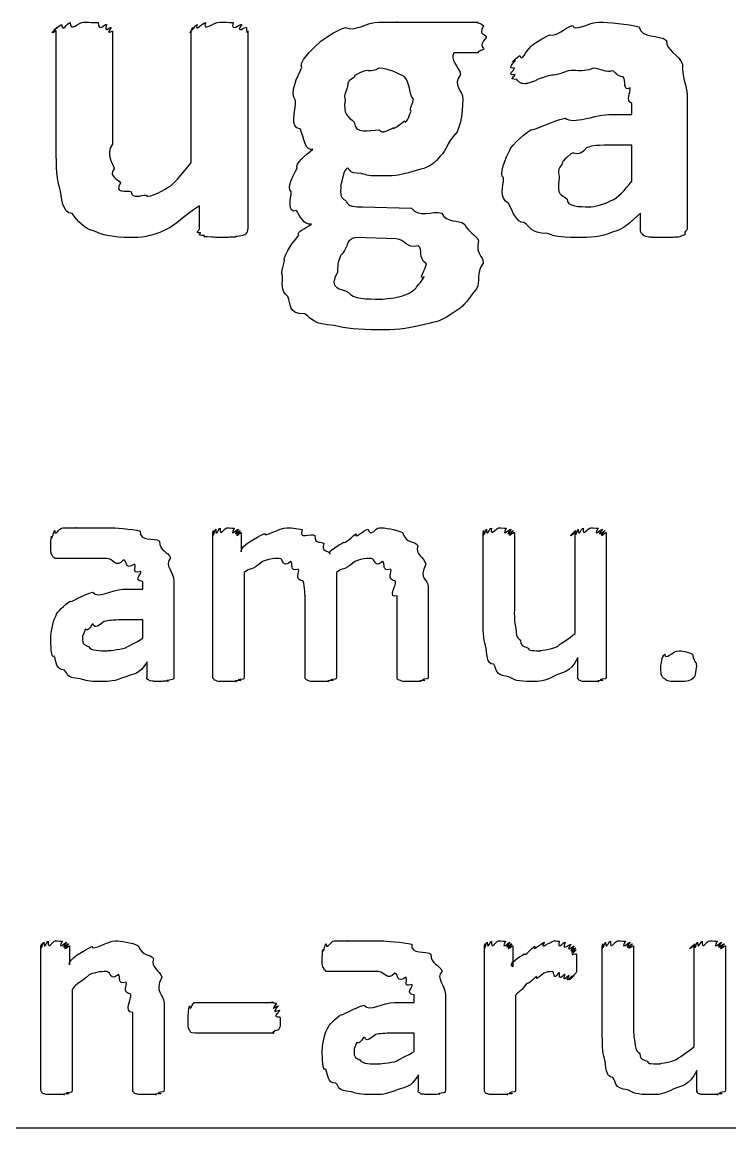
# Model space of a CAD drawing. Header units: millimetres. Extents: x 0 to 216, y 0 to 279.
# Drawn here: x 114.69 to 122.81, y 249.59 to 262.27 of the extents above; entities that cross this region are included whole.
import ezdxf

# ---------------------------------------------------------------- set-up
doc = ezdxf.new("R2010")
doc.units = ezdxf.units.MM
doc.layers.get('0').update_dxf_attribs({"linetype": 'CONTINUOUS'})

msp = doc.modelspace()

# ---------------------------------------------------------------- linework, layer by layer
at = {"color": 0}
for p, q in [((115.084, 260.806), (115.084, 262.168)), ((115.729, 262.162), (115.729, 260.867)), ((116.633, 260.657), (116.633, 262.168)), ((117.283, 262.168), (117.283, 259.897)), ((119.18, 262.267), (119.913, 262.267)), ((120.012, 262.091), (120.012, 262.091)), ((119.913, 261.914), (119.643, 261.914)), ((119.18, 261.385), (119.18, 261.385)), ((121.685, 261.209), (121.685, 261.335)), ((122.319, 261.39), (122.319, 259.891)), ((121.459, 261.209), (121.685, 261.209)), ((121.685, 260.856), (121.437, 260.856)), ((121.685, 260.442), (121.685, 260.856)), ((116.727, 259.897), (116.727, 260.161)), ((118.595, 260.15), (119.158, 260.134)), ((121.784, 259.897), (121.784, 260.078)), ((118.981, 259.781), (118.518, 259.798)), ((119.328, 259.494), (119.328, 259.494)), ((116.881, 254.762), (116.881, 256.416)), ((117.206, 256.416), (117.206, 256.195)), ((119.979, 255.429), (119.979, 256.416)), ((120.337, 256.416), (120.337, 255.528)), ((121.032, 255.258), (121.032, 256.416)), ((121.39, 256.416), (121.39, 254.762)), ((117.239, 255.958), (117.239, 254.762)), ((118.298, 255.958), (118.298, 254.762)), ((116.076, 255.765), (116.076, 255.854)), ((116.435, 255.859), (116.435, 254.762)), ((115.85, 255.765), (116.076, 255.765)), ((119.35, 255.793), (119.35, 254.762)), ((117.939, 254.762), (117.939, 255.688)), ((118.992, 254.762), (118.992, 255.688)), ((116.076, 255.413), (115.839, 255.413)), ((116.076, 255.203), (116.076, 255.413)), ((121.065, 254.762), (121.065, 254.982)), ((116.126, 254.762), (116.126, 254.933)), ((122.423, 254.883), (122.423, 254.883))]:
    msp.add_line(p, q, dxfattribs=at)
at = {"color": 152}
for p, q in [((114.91, 250.026), (114.91, 251.679)), ((115.236, 251.679), (115.236, 251.459)), ((119.993, 250.026), (119.993, 251.679)), ((120.318, 251.679), (120.318, 251.437)), ((121.345, 250.693), (121.345, 251.679)), ((121.703, 251.679), (121.703, 250.792)), ((122.397, 250.522), (122.397, 251.679)), ((122.756, 251.679), (122.756, 250.026)), ((121.051, 251.497), (121.051, 251.497)), ((115.269, 251.178), (115.269, 250.026)), ((116.321, 251.018), (116.321, 250.026)), ((116.673, 251.029), (117.577, 251.029)), ((118.962, 251.029), (119.188, 251.029)), ((119.188, 251.029), (119.188, 251.117)), ((119.546, 251.123), (119.546, 250.026)), ((120.351, 251.112), (120.351, 250.026)), ((115.963, 250.026), (115.963, 250.913)), ((117.654, 250.853), (117.654, 250.853)), ((117.577, 250.676), (116.673, 250.676)), ((119.188, 250.676), (118.951, 250.676)), ((119.188, 250.467), (119.188, 250.676)), ((122.43, 250.026), (122.43, 250.246)), ((119.237, 250.026), (119.237, 250.197)), ((61.0306, 249.59), (154.869, 249.59))]:
    msp.add_line(p, q, dxfattribs=at)
at = {"color": 0}
for points in [[(115.084, 262.168), (114.979, 262.097), (115.087, 262.195), (115.095, 262.206)], [(115.095, 262.206), (114.997, 262.123), (115.123, 262.231), (115.145, 262.239)], [(115.145, 262.239), (115.163, 262.141), (115.203, 262.257), (115.244, 262.261)], [(115.244, 262.261), (115.247, 262.148), (115.34, 262.267), (115.404, 262.267)], [(115.404, 262.267), (115.376, 262.267), (115.522, 262.264), (115.564, 262.261)], [(115.564, 262.261), (115.575, 262.141), (115.637, 262.25), (115.663, 262.239)], [(115.663, 262.239), (115.626, 262.123), (115.704, 262.22), (115.713, 262.206)], [(115.713, 262.206), (115.644, 262.097), (115.729, 262.18), (115.729, 262.162)], [(116.633, 262.168), (116.6, 262.097), (116.639, 262.195), (116.65, 262.206)], [(116.65, 262.206), (116.622, 262.123), (116.677, 262.231), (116.699, 262.239)], [(116.699, 262.239), (116.669, 262.141), (116.757, 262.257), (116.798, 262.261)], [(116.798, 262.261), (116.754, 262.148), (116.895, 262.267), (116.958, 262.267)], [(116.958, 262.267), (116.997, 262.267), (117.071, 262.264), (117.113, 262.261)], [(117.113, 262.261), (117.081, 262.141), (117.19, 262.25), (117.212, 262.239)], [(117.212, 262.239), (117.129, 262.123), (117.256, 262.22), (117.267, 262.206)], [(117.267, 262.206), (117.268, 262.097), (117.283, 262.181), (117.283, 262.168)], [(118.099, 262.03), (118.138, 262.068), (118.284, 262.165), (118.402, 262.206)], [(118.402, 262.206), (118.491, 262.148), (118.648, 262.267), (118.788, 262.267)], [(118.788, 262.267), (118.821, 262.267), (118.932, 262.267), (118.998, 262.267)], [(118.998, 262.267), (118.953, 262.267), (119.125, 262.267), (119.18, 262.267)], [(119.913, 262.267), (119.88, 262.267), (119.965, 262.252), (119.984, 262.223)], [(119.984, 262.223), (119.916, 262.093), (120.012, 262.152), (120.012, 262.091)], [(120.742, 262.123), (120.821, 262.097), (120.91, 262.202), (121.007, 262.228)], [(121.007, 262.228), (121.012, 262.148), (121.201, 262.267), (121.304, 262.267)], [(121.304, 262.267), (121.412, 262.267), (121.638, 262.248), (121.768, 262.212)], [(121.768, 262.212), (121.787, 262.079), (122, 262.126), (122.082, 262.057)], [(120.012, 262.091), (119.916, 261.969), (120.002, 261.982), (119.984, 261.953)], [(120.527, 261.986), (120.541, 262.013), (120.661, 262.082), (120.742, 262.123)], [(122.082, 262.057), (122.071, 261.939), (122.227, 261.895), (122.264, 261.782)], [(117.901, 261.749), (117.851, 261.796), (118.014, 261.953), (118.099, 262.03)], [(119.643, 261.914), (119.589, 261.84), (119.705, 261.757), (119.72, 261.666)], [(119.984, 261.953), (119.88, 261.914), (119.942, 261.914), (119.913, 261.914)], [(120.401, 261.886), (120.42, 261.796), (120.468, 261.938), (120.527, 261.986)], [(120.34, 261.743), (120.237, 261.718), (120.343, 261.809), (120.351, 261.831)], [(120.351, 261.831), (120.255, 261.763), (120.378, 261.872), (120.401, 261.886)], [(122.264, 261.782), (122.261, 261.597), (122.319, 261.541), (122.319, 261.39)], [(117.829, 261.368), (117.755, 261.458), (117.852, 261.638), (117.901, 261.749)], [(118.612, 261.705), (118.465, 261.638), (118.524, 261.661), (118.491, 261.627)], [(118.783, 261.738), (118.678, 261.679), (118.659, 261.727), (118.612, 261.705)], [(119.075, 261.644), (118.987, 261.679), (118.907, 261.738), (118.783, 261.738)], [(119.72, 261.666), (119.622, 261.542), (119.747, 261.484), (119.747, 261.385)], [(120.346, 261.666), (120.237, 261.652), (120.34, 261.713), (120.34, 261.743)], [(120.367, 261.611), (120.247, 261.608), (120.352, 261.644), (120.346, 261.666)], [(120.952, 261.71), (120.795, 261.641), (120.792, 261.671), (120.726, 261.65)], [(121.244, 261.738), (121.085, 261.679), (121.04, 261.728), (120.952, 261.71)], [(121.453, 261.71), (121.394, 261.679), (121.328, 261.738), (121.244, 261.738)], [(121.586, 261.638), (121.504, 261.645), (121.509, 261.695), (121.453, 261.71)], [(118.491, 261.627), (118.402, 261.572), (118.437, 261.556), (118.419, 261.512)], [(119.18, 261.385), (119.126, 261.436), (119.144, 261.58), (119.075, 261.644)], [(120.406, 261.572), (120.384, 261.579), (120.378, 261.596), (120.367, 261.611)], [(120.456, 261.561), (120.413, 261.561), (120.42, 261.564), (120.406, 261.572)], [(120.566, 261.589), (120.461, 261.561), (120.485, 261.561), (120.456, 261.561)], [(120.726, 261.65), (120.549, 261.597), (120.61, 261.607), (120.566, 261.589)], [(121.663, 261.512), (121.575, 261.462), (121.622, 261.606), (121.586, 261.638)], [(118.419, 261.512), (118.369, 261.366), (118.397, 261.421), (118.397, 261.374)], [(121.685, 261.335), (121.604, 261.363), (121.677, 261.463), (121.663, 261.512)], [(117.884, 261.038), (117.755, 261.065), (117.829, 261.236), (117.829, 261.368)], [(118.397, 261.374), (118.369, 261.211), (118.431, 261.182), (118.502, 261.12)], [(119.152, 261.247), (119.126, 261.277), (119.18, 261.337), (119.18, 261.385)], [(119.747, 261.385), (119.739, 261.186), (119.725, 261.12), (119.681, 261.01)], [(119.08, 261.137), (119.093, 261.076), (119.137, 261.206), (119.152, 261.247)], [(120.527, 261.032), (120.585, 261.032), (120.764, 261.134), (120.919, 261.165)], [(120.919, 261.165), (121.012, 261.09), (121.252, 261.209), (121.459, 261.209)], [(118.027, 260.812), (117.946, 260.77), (117.92, 260.949), (117.884, 261.038)], [(118.502, 261.12), (118.509, 260.973), (118.667, 261.032), (118.788, 261.032)], [(118.788, 261.032), (118.813, 260.973), (118.911, 261.04), (118.959, 261.06)], [(118.959, 261.06), (118.909, 261.01), (119.047, 261.104), (119.08, 261.137)], [(120.29, 260.806), (120.259, 260.797), (120.424, 260.973), (120.527, 261.032)], [(119.681, 261.01), (119.534, 260.847), (119.572, 260.806), (119.488, 260.729)], [(115.123, 260.376), (115.097, 260.415), (115.084, 260.633), (115.084, 260.806)], [(115.729, 260.867), (115.644, 260.741), (115.736, 260.652), (115.751, 260.586)], [(117.846, 260.591), (117.814, 260.642), (117.953, 260.745), (118.027, 260.812)], [(120.213, 260.487), (120.153, 260.499), (120.238, 260.718), (120.29, 260.806)], [(121.167, 260.828), (121.068, 260.704), (121.032, 260.79), (120.985, 260.756)], [(121.437, 260.856), (121.214, 260.856), (121.24, 260.846), (121.167, 260.828)], [(116.368, 260.376), (116.391, 260.367), (116.541, 260.536), (116.633, 260.657)], [(119.488, 260.729), (119.364, 260.58), (119.302, 260.598), (119.185, 260.558)], [(120.985, 260.756), (120.854, 260.638), (120.902, 260.682), (120.88, 260.635)], [(115.751, 260.586), (115.677, 260.495), (115.792, 260.47), (115.823, 260.426)], [(117.779, 260.327), (117.722, 260.362), (117.802, 260.51), (117.846, 260.591)], [(118.424, 260.597), (118.369, 260.536), (118.387, 260.532), (118.369, 260.492)], [(118.579, 260.531), (118.424, 260.539), (118.46, 260.57), (118.424, 260.597)], [(118.794, 260.503), (118.678, 260.503), (118.648, 260.511), (118.579, 260.531)], [(119.185, 260.558), (119.011, 260.503), (118.937, 260.503), (118.794, 260.503)], [(120.88, 260.635), (120.814, 260.547), (120.852, 260.539), (120.852, 260.481)], [(115.823, 260.426), (115.74, 260.289), (115.896, 260.346), (115.944, 260.321)], [(118.369, 260.492), (118.336, 260.34), (118.347, 260.415), (118.347, 260.371)], [(120.274, 260.183), (120.153, 260.26), (120.213, 260.372), (120.213, 260.487)], [(120.852, 260.481), (120.814, 260.267), (120.881, 260.296), (120.941, 260.239)], [(121.448, 260.222), (121.522, 260.249), (121.604, 260.346), (121.685, 260.442)], [(115.266, 260.073), (115.152, 260.069), (115.152, 260.262), (115.123, 260.376)], [(115.944, 260.321), (115.956, 260.239), (116.054, 260.283), (116.12, 260.283)], [(116.12, 260.283), (116.104, 260.239), (116.283, 260.313), (116.368, 260.376)], [(117.84, 260.106), (117.722, 260.069), (117.779, 260.245), (117.779, 260.327)], [(118.347, 260.371), (118.336, 260.234), (118.369, 260.255), (118.413, 260.211)], [(116.727, 260.161), (116.534, 260.036), (116.468, 259.947), (116.336, 259.886)], [(118.413, 260.211), (118.424, 260.15), (118.518, 260.15), (118.595, 260.15)], [(119.158, 260.134), (119.24, 260.014), (119.402, 260.108), (119.505, 260.078)], [(120.45, 259.968), (120.354, 259.97), (120.318, 260.098), (120.274, 260.183)], [(120.941, 260.239), (120.935, 260.15), (121.087, 260.15), (121.194, 260.15)], [(121.194, 260.15), (121.251, 260.15), (121.371, 260.174), (121.448, 260.222)], [(115.525, 259.869), (115.401, 259.897), (115.332, 259.988), (115.266, 260.073)], [(118.011, 259.952), (117.92, 259.937), (117.88, 260.04), (117.84, 260.106)], [(119.505, 260.078), (119.563, 259.955), (119.694, 260.007), (119.764, 259.952)], [(121.784, 260.078), (121.575, 259.882), (121.58, 259.902), (121.459, 259.858)], [(116.336, 259.886), (116.151, 259.798), (116.067, 259.798), (115.927, 259.798)], [(116.738, 259.853), (116.662, 259.848), (116.727, 259.882), (116.727, 259.897)], [(117.283, 259.897), (117.268, 259.848), (117.278, 259.866), (117.267, 259.853)], [(117.868, 259.825), (117.825, 259.859), (117.959, 259.91), (118.011, 259.952)], [(119.764, 259.952), (119.82, 259.848), (119.887, 259.837), (119.924, 259.764)], [(120.715, 259.842), (120.505, 259.855), (120.527, 259.913), (120.45, 259.968)], [(121.806, 259.836), (121.787, 259.837), (121.784, 259.871), (121.784, 259.897)], [(122.319, 259.891), (122.261, 259.833), (122.309, 259.844), (122.291, 259.83)], [(115.927, 259.798), (115.736, 259.798), (115.635, 259.821), (115.525, 259.869)], [(116.782, 259.819), (116.68, 259.822), (116.749, 259.842), (116.738, 259.853)], [(116.865, 259.803), (116.721, 259.804), (116.804, 259.811), (116.782, 259.819)], [(117.002, 259.798), (116.909, 259.798), (116.9, 259.799), (116.865, 259.803)], [(117.135, 259.803), (117.019, 259.798), (117.057, 259.798), (117.002, 259.798)], [(117.223, 259.819), (117.088, 259.804), (117.171, 259.806), (117.135, 259.803)], [(117.267, 259.853), (117.25, 259.822), (117.245, 259.83), (117.223, 259.819)], [(117.763, 259.687), (117.741, 259.654), (117.826, 259.781), (117.868, 259.825)], [(118.518, 259.798), (118.405, 259.762), (118.437, 259.725), (118.408, 259.687)], [(119.235, 259.704), (119.1, 259.665), (119.087, 259.778), (118.981, 259.781)], [(119.924, 259.764), (119.893, 259.581), (119.979, 259.602), (119.979, 259.505)], [(121.056, 259.798), (120.825, 259.798), (120.817, 259.811), (120.715, 259.842)], [(121.459, 259.858), (121.332, 259.798), (121.202, 259.798), (121.056, 259.798)], [(121.878, 259.803), (121.817, 259.808), (121.82, 259.821), (121.806, 259.836)], [(122.049, 259.798), (121.886, 259.798), (121.914, 259.799), (121.878, 259.803)], [(122.214, 259.803), (122.155, 259.798), (122.122, 259.798), (122.049, 259.798)], [(122.291, 259.83), (122.228, 259.808), (122.25, 259.81), (122.214, 259.803)], [(117.703, 259.538), (117.686, 259.559), (117.737, 259.64), (117.763, 259.687)], [(118.408, 259.687), (118.35, 259.57), (118.36, 259.618), (118.342, 259.588)], [(119.328, 259.494), (119.225, 259.57), (119.297, 259.657), (119.235, 259.704)], [(117.68, 259.373), (117.656, 259.339), (117.687, 259.487), (117.703, 259.538)], [(118.342, 259.588), (118.317, 259.508), (118.317, 259.524), (118.314, 259.494)], [(119.979, 259.505), (119.893, 259.378), (119.953, 259.3), (119.902, 259.208)], [(117.741, 259.12), (117.656, 259.188), (117.68, 259.282), (117.68, 259.373)], [(118.309, 259.401), (118.193, 259.195), (118.35, 259.221), (118.436, 259.169)], [(118.314, 259.494), (118.31, 259.449), (118.309, 259.433), (118.309, 259.401)], [(119.301, 259.345), (119.225, 259.31), (119.328, 259.443), (119.328, 259.494)], [(119.213, 259.219), (119.192, 259.213), (119.286, 259.299), (119.301, 259.345)], [(117.934, 258.921), (117.737, 258.916), (117.781, 259.042), (117.741, 259.12)], [(118.436, 259.169), (118.482, 259.092), (118.646, 259.092), (118.805, 259.092)], [(118.805, 259.092), (118.857, 259.092), (118.987, 259.106), (119.053, 259.13)], [(119.053, 259.13), (119.108, 259.14), (119.172, 259.183), (119.213, 259.219)], [(119.902, 259.208), (119.794, 259.074), (119.78, 259.031), (119.681, 258.965)], [(118.27, 258.789), (118.03, 258.802), (118.022, 258.863), (117.934, 258.921)], [(119.681, 258.965), (119.479, 258.82), (119.457, 258.841), (119.306, 258.8)], [(118.777, 258.739), (118.541, 258.739), (118.409, 258.755), (118.27, 258.789)], [(119.306, 258.8), (119.06, 258.739), (118.979, 258.739), (118.777, 258.739)], [(115.068, 256.438), (115.07, 256.352), (115.117, 256.471), (115.161, 256.471)], [(115.161, 256.471), (115.159, 256.471), (115.256, 256.471), (115.316, 256.471)], [(115.316, 256.471), (115.277, 256.471), (115.437, 256.471), (115.503, 256.471)], [(115.503, 256.471), (115.53, 256.471), (115.642, 256.471), (115.713, 256.471)], [(115.713, 256.471), (115.732, 256.471), (115.956, 256.457), (116.049, 256.432)], [(116.914, 256.454), (116.917, 256.349), (116.944, 256.465), (116.964, 256.465)], [(116.964, 256.465), (116.958, 256.352), (117.013, 256.471), (117.046, 256.471)], [(117.046, 256.471), (117.02, 256.471), (117.101, 256.468), (117.124, 256.465)], [(117.124, 256.465), (117.064, 256.349), (117.162, 256.461), (117.173, 256.454)], [(117.471, 256.405), (117.476, 256.352), (117.642, 256.471), (117.73, 256.471)], [(117.73, 256.471), (117.748, 256.471), (117.854, 256.462), (117.906, 256.449)], [(118.656, 256.454), (118.696, 256.352), (118.744, 256.471), (118.788, 256.471)], [(118.788, 256.471), (118.846, 256.471), (118.982, 256.451), (119.053, 256.416)], [(120.017, 256.454), (120.019, 256.349), (120.051, 256.465), (120.073, 256.465)], [(120.073, 256.465), (120.063, 256.352), (120.124, 256.471), (120.161, 256.471)], [(120.161, 256.471), (120.133, 256.471), (120.221, 256.468), (120.244, 256.465)], [(120.244, 256.465), (120.177, 256.349), (120.283, 256.461), (120.299, 256.454)], [(121.07, 256.454), (121.073, 256.349), (121.103, 256.465), (121.126, 256.465)], [(121.126, 256.465), (121.117, 256.352), (121.176, 256.471), (121.214, 256.471)], [(121.214, 256.471), (121.187, 256.471), (121.274, 256.468), (121.296, 256.465)], [(121.296, 256.465), (121.231, 256.349), (121.335, 256.461), (121.346, 256.454)], [(115.024, 256.272), (115.024, 256.264), (115.025, 256.349), (115.029, 256.372)], [(115.029, 256.372), (115.034, 256.308), (115.048, 256.416), (115.068, 256.438)], [(116.049, 256.432), (116.034, 256.301), (116.214, 256.367), (116.269, 256.316)], [(116.881, 256.416), (116.881, 256.323), (116.882, 256.43), (116.887, 256.438)], [(116.887, 256.438), (116.888, 256.339), (116.899, 256.45), (116.914, 256.454)], [(117.173, 256.454), (117.086, 256.339), (117.191, 256.445), (117.195, 256.438)], [(117.195, 256.438), (117.098, 256.323), (117.206, 256.423), (117.206, 256.416)], [(117.206, 256.195), (117.19, 256.264), (117.385, 256.36), (117.471, 256.405)], [(117.906, 256.449), (117.854, 256.323), (118.008, 256.412), (118.05, 256.383)], [(118.05, 256.383), (118.052, 256.268), (118.124, 256.325), (118.154, 256.289)], [(118.38, 256.305), (118.402, 256.284), (118.48, 256.377), (118.524, 256.399)], [(118.524, 256.399), (118.491, 256.33), (118.612, 256.443), (118.656, 256.454)], [(119.053, 256.416), (119.108, 256.279), (119.185, 256.329), (119.229, 256.267)], [(119.979, 256.416), (119.979, 256.323), (119.98, 256.43), (119.984, 256.438)], [(119.984, 256.438), (119.99, 256.339), (120.002, 256.45), (120.017, 256.454)], [(120.299, 256.454), (120.206, 256.339), (120.322, 256.445), (120.326, 256.438)], [(120.326, 256.438), (120.217, 256.328), (120.337, 256.427), (120.337, 256.416)], [(121.032, 256.416), (120.916, 256.323), (121.033, 256.43), (121.037, 256.438)], [(121.037, 256.438), (121.044, 256.339), (121.055, 256.45), (121.07, 256.454)], [(121.346, 256.454), (121.258, 256.339), (121.371, 256.445), (121.379, 256.438)], [(121.379, 256.438), (121.272, 256.323), (121.39, 256.423), (121.39, 256.416)], [(115.024, 256.206), (115.024, 256.198), (115.024, 256.25), (115.024, 256.272)], [(115.04, 256.157), (115.026, 256.158), (115.026, 256.187), (115.024, 256.206)], [(116.269, 256.316), (116.265, 256.198), (116.37, 256.201), (116.396, 256.124)], [(118.154, 256.289), (118.112, 256.195), (118.207, 256.212), (118.226, 256.168)], [(118.226, 256.168), (118.185, 256.206), (118.332, 256.268), (118.38, 256.305)], [(119.229, 256.267), (119.196, 256.158), (119.304, 256.136), (119.323, 256.052)], [(115.062, 256.129), (115.042, 256.132), (115.047, 256.146), (115.04, 256.157)], [(115.09, 256.118), (115.057, 256.118), (115.069, 256.121), (115.062, 256.129)], [(115.161, 256.118), (115.081, 256.118), (115.103, 256.118), (115.09, 256.118)], [(115.282, 256.118), (115.147, 256.118), (115.194, 256.118), (115.161, 256.118)], [(115.448, 256.118), (115.361, 256.118), (115.329, 256.118), (115.282, 256.118)], [(115.668, 256.118), (115.489, 256.118), (115.514, 256.118), (115.448, 256.118)], [(115.856, 256.101), (115.762, 256), (115.741, 256.118), (115.668, 256.118)], [(115.983, 256.052), (115.864, 255.977), (115.907, 256.091), (115.856, 256.101)], [(116.396, 256.124), (116.316, 256.044), (116.435, 255.958), (116.435, 255.859)], [(117.449, 256.085), (117.314, 255.96), (117.317, 256.024), (117.239, 255.958)], [(117.642, 256.118), (117.56, 256.118), (117.515, 256.107), (117.449, 256.085)], [(117.774, 256.085), (117.675, 256), (117.693, 256.118), (117.642, 256.118)], [(117.862, 255.997), (117.748, 255.96), (117.81, 256.066), (117.774, 256.085)], [(118.507, 256.085), (118.372, 255.96), (118.375, 256.024), (118.298, 255.958)], [(118.695, 256.118), (118.614, 256.118), (118.569, 256.107), (118.507, 256.085)], [(118.827, 256.085), (118.729, 256), (118.746, 256.118), (118.695, 256.118)], [(118.921, 255.997), (118.806, 255.96), (118.867, 256.066), (118.827, 256.085)], [(116.054, 255.969), (115.93, 255.933), (116.016, 256.03), (115.983, 256.052)], [(116.076, 255.854), (115.961, 255.867), (116.068, 255.936), (116.054, 255.969)], [(117.917, 255.859), (117.796, 255.882), (117.887, 255.96), (117.862, 255.997)], [(118.976, 255.859), (118.854, 255.882), (118.945, 255.96), (118.921, 255.997)], [(119.323, 256.052), (119.232, 255.875), (119.35, 255.884), (119.35, 255.793)], [(117.939, 255.688), (117.939, 255.658), (117.931, 255.807), (117.917, 255.859)], [(118.992, 255.688), (118.877, 255.658), (118.987, 255.807), (118.976, 255.859)], [(115.244, 255.627), (115.24, 255.603), (115.4, 255.71), (115.503, 255.732)], [(115.503, 255.732), (115.564, 255.647), (115.721, 255.765), (115.85, 255.765)], [(115.079, 255.457), (115.101, 255.512), (115.174, 255.583), (115.244, 255.627)], [(115.024, 255.214), (115.024, 255.254), (115.042, 255.386), (115.079, 255.457)], [(120.337, 255.528), (120.334, 255.402), (120.343, 255.368), (120.354, 255.313)], [(115.498, 255.363), (115.42, 255.247), (115.433, 255.327), (115.415, 255.302)], [(115.635, 255.396), (115.493, 255.276), (115.533, 255.377), (115.498, 255.363)], [(115.839, 255.413), (115.725, 255.413), (115.693, 255.407), (115.635, 255.396)], [(120.007, 255.12), (119.979, 255.184), (119.979, 255.308), (119.979, 255.429)], [(115.062, 254.999), (115.024, 254.963), (115.024, 255.133), (115.024, 255.214)], [(115.415, 255.302), (115.383, 255.199), (115.387, 255.254), (115.387, 255.225)], [(115.387, 255.225), (115.383, 255.118), (115.411, 255.133), (115.459, 255.104)], [(115.878, 255.093), (115.89, 255.107), (116.006, 255.155), (116.076, 255.203)], [(120.354, 255.313), (120.361, 255.177), (120.387, 255.215), (120.409, 255.175)], [(120.828, 255.109), (120.842, 255.126), (120.957, 255.192), (121.032, 255.258)], [(115.459, 255.104), (115.483, 255.06), (115.582, 255.06), (115.674, 255.06)], [(115.674, 255.06), (115.648, 255.06), (115.814, 255.071), (115.878, 255.093)], [(120.1, 254.905), (120.015, 254.901), (120.025, 255.039), (120.007, 255.12)], [(120.409, 255.175), (120.409, 255.1), (120.465, 255.109), (120.503, 255.087)], [(120.503, 255.087), (120.482, 255.06), (120.583, 255.06), (120.635, 255.06)], [(120.635, 255.06), (120.599, 255.06), (120.764, 255.076), (120.828, 255.109)], [(115.178, 254.839), (115.079, 254.839), (115.091, 254.936), (115.062, 254.999)], [(121.065, 254.982), (120.967, 254.795), (120.888, 254.817), (120.8, 254.773)], [(122.016, 254.883), (122.016, 254.894), (122.029, 254.999), (122.06, 255.021)], [(122.06, 255.021), (122.073, 254.941), (122.144, 255.06), (122.225, 255.06)], [(122.225, 255.06), (122.228, 255.06), (122.349, 255.046), (122.379, 255.021)], [(122.379, 255.021), (122.404, 254.894), (122.423, 254.952), (122.423, 254.883)], [(115.36, 254.74), (115.178, 254.751), (115.229, 254.795), (115.178, 254.839)], [(116.126, 254.933), (116.038, 254.78), (115.971, 254.798), (115.883, 254.762)], [(120.271, 254.762), (120.103, 254.78), (120.144, 254.846), (120.1, 254.905)], [(122.06, 254.74), (122.016, 254.754), (122.016, 254.813), (122.016, 254.883)], [(122.423, 254.883), (122.404, 254.754), (122.408, 254.765), (122.379, 254.74)], [(115.602, 254.707), (115.438, 254.707), (115.433, 254.718), (115.36, 254.74)], [(115.883, 254.762), (115.743, 254.707), (115.702, 254.707), (115.602, 254.707)], [(116.143, 254.729), (116.111, 254.729), (116.126, 254.747), (116.126, 254.762)], [(116.192, 254.713), (116.133, 254.714), (116.153, 254.721), (116.143, 254.729)], [(116.28, 254.707), (116.177, 254.707), (116.214, 254.708), (116.192, 254.713)], [(116.368, 254.713), (116.254, 254.707), (116.32, 254.707), (116.28, 254.707)], [(116.418, 254.729), (116.294, 254.714), (116.391, 254.715), (116.368, 254.713)], [(116.435, 254.762), (116.435, 254.729), (116.429, 254.736), (116.418, 254.729)], [(116.887, 254.74), (116.881, 254.736), (116.881, 254.754), (116.881, 254.762)], [(116.914, 254.718), (116.892, 254.721), (116.894, 254.732), (116.887, 254.74)], [(116.969, 254.707), (116.917, 254.71), (116.928, 254.714), (116.914, 254.718)], [(117.057, 254.707), (116.965, 254.707), (116.994, 254.707), (116.969, 254.707)], [(117.146, 254.707), (117.035, 254.707), (117.093, 254.707), (117.057, 254.707)], [(117.201, 254.718), (117.082, 254.71), (117.171, 254.71), (117.146, 254.707)], [(117.228, 254.734), (117.108, 254.721), (117.215, 254.725), (117.201, 254.718)], [(117.239, 254.762), (117.237, 254.732), (117.235, 254.742), (117.228, 254.734)], [(117.945, 254.734), (117.939, 254.732), (117.939, 254.751), (117.939, 254.762)], [(117.972, 254.718), (117.951, 254.721), (117.952, 254.73), (117.945, 254.734)], [(118.027, 254.707), (117.975, 254.71), (117.986, 254.714), (117.972, 254.718)], [(118.116, 254.707), (118.024, 254.707), (118.052, 254.707), (118.027, 254.707)], [(118.204, 254.707), (118.094, 254.707), (118.152, 254.707), (118.116, 254.707)], [(118.259, 254.718), (118.138, 254.71), (118.226, 254.71), (118.204, 254.707)], [(118.287, 254.734), (118.167, 254.721), (118.273, 254.725), (118.259, 254.718)], [(118.298, 254.762), (118.295, 254.732), (118.293, 254.742), (118.287, 254.734)], [(118.998, 254.734), (118.994, 254.732), (118.992, 254.751), (118.992, 254.762)], [(119.031, 254.718), (119.005, 254.721), (119.005, 254.73), (118.998, 254.734)], [(119.086, 254.707), (119.034, 254.71), (119.045, 254.714), (119.031, 254.718)], [(119.174, 254.707), (119.078, 254.707), (119.108, 254.707), (119.086, 254.707)], [(119.257, 254.707), (119.148, 254.707), (119.207, 254.707), (119.174, 254.707)], [(119.312, 254.718), (119.196, 254.71), (119.282, 254.71), (119.257, 254.707)], [(119.339, 254.74), (119.221, 254.721), (119.326, 254.725), (119.312, 254.718)], [(119.35, 254.762), (119.35, 254.736), (119.346, 254.747), (119.339, 254.74)], [(120.536, 254.707), (120.365, 254.707), (120.344, 254.725), (120.271, 254.762)], [(120.8, 254.773), (120.676, 254.707), (120.627, 254.707), (120.536, 254.707)], [(121.07, 254.74), (121.055, 254.736), (121.065, 254.754), (121.065, 254.762)], [(121.092, 254.718), (121.062, 254.721), (121.073, 254.732), (121.07, 254.74)], [(121.142, 254.707), (121.088, 254.71), (121.106, 254.714), (121.092, 254.718)], [(121.225, 254.707), (121.128, 254.707), (121.164, 254.707), (121.142, 254.707)], [(121.302, 254.707), (121.194, 254.707), (121.258, 254.707), (121.225, 254.707)], [(121.351, 254.718), (121.236, 254.71), (121.324, 254.71), (121.302, 254.707)], [(121.379, 254.74), (121.26, 254.721), (121.365, 254.725), (121.351, 254.718)], [(121.39, 254.762), (121.39, 254.736), (121.386, 254.747), (121.379, 254.74)], [(122.214, 254.707), (122.073, 254.707), (122.089, 254.718), (122.06, 254.74)], [(122.379, 254.74), (122.347, 254.707), (122.294, 254.707), (122.214, 254.707)]]:
    msp.add_open_spline(points, degree=3, dxfattribs=at)
at = {"color": 152}
for points in [[(114.91, 251.679), (114.91, 251.587), (114.912, 251.693), (114.916, 251.701)], [(114.916, 251.701), (114.917, 251.602), (114.928, 251.714), (114.943, 251.718)], [(114.943, 251.718), (114.946, 251.613), (114.974, 251.729), (114.993, 251.729)], [(114.993, 251.729), (114.988, 251.616), (115.043, 251.734), (115.076, 251.734)], [(115.076, 251.734), (115.05, 251.734), (115.131, 251.732), (115.153, 251.729)], [(115.153, 251.729), (115.094, 251.613), (115.191, 251.725), (115.203, 251.718)], [(115.203, 251.718), (115.116, 251.602), (115.22, 251.708), (115.225, 251.701)], [(115.225, 251.701), (115.127, 251.587), (115.236, 251.686), (115.236, 251.679)], [(115.236, 251.459), (115.215, 251.528), (115.409, 251.624), (115.495, 251.668)], [(115.495, 251.668), (115.506, 251.616), (115.673, 251.734), (115.765, 251.734)], [(115.765, 251.734), (115.817, 251.734), (115.954, 251.715), (116.024, 251.679)], [(116.024, 251.679), (116.079, 251.543), (116.156, 251.593), (116.2, 251.531)], [(118.141, 251.635), (118.146, 251.572), (118.16, 251.679), (118.179, 251.701)], [(118.179, 251.701), (118.182, 251.616), (118.229, 251.734), (118.273, 251.734)], [(118.273, 251.734), (118.27, 251.734), (118.368, 251.734), (118.427, 251.734)], [(118.427, 251.734), (118.389, 251.734), (118.549, 251.734), (118.614, 251.734)], [(118.614, 251.734), (118.642, 251.734), (118.754, 251.734), (118.824, 251.734)], [(118.824, 251.734), (118.843, 251.734), (119.068, 251.721), (119.16, 251.696)], [(119.16, 251.696), (119.145, 251.565), (119.326, 251.631), (119.381, 251.58)], [(119.993, 251.679), (119.993, 251.587), (119.994, 251.693), (119.998, 251.701)], [(119.998, 251.701), (119.999, 251.602), (120.011, 251.714), (120.026, 251.718)], [(120.026, 251.718), (120.028, 251.613), (120.056, 251.729), (120.075, 251.729)], [(120.075, 251.729), (120.07, 251.616), (120.125, 251.734), (120.158, 251.734)], [(120.158, 251.734), (120.132, 251.734), (120.213, 251.732), (120.235, 251.729)], [(120.235, 251.729), (120.176, 251.613), (120.274, 251.725), (120.285, 251.718)], [(120.285, 251.718), (120.198, 251.602), (120.303, 251.708), (120.307, 251.701)], [(120.307, 251.701), (120.209, 251.587), (120.318, 251.686), (120.318, 251.679)], [(120.45, 251.586), (120.458, 251.554), (120.534, 251.652), (120.571, 251.674)], [(120.571, 251.674), (120.533, 251.598), (120.644, 251.71), (120.682, 251.718)], [(120.682, 251.718), (120.61, 251.616), (120.76, 251.734), (120.797, 251.734)], [(120.797, 251.734), (120.778, 251.734), (120.831, 251.732), (120.852, 251.729)], [(120.852, 251.729), (120.822, 251.613), (120.897, 251.725), (120.919, 251.718)], [(120.919, 251.718), (120.87, 251.598), (120.966, 251.703), (120.985, 251.696)], [(120.985, 251.696), (120.908, 251.583), (121.015, 251.681), (121.024, 251.674)], [(121.024, 251.674), (120.922, 251.569), (121.036, 251.659), (121.04, 251.652)], [(121.04, 251.652), (120.93, 251.558), (121.045, 251.641), (121.045, 251.63)], [(121.345, 251.679), (121.345, 251.587), (121.346, 251.693), (121.35, 251.701)], [(121.35, 251.701), (121.356, 251.602), (121.368, 251.714), (121.383, 251.718)], [(121.383, 251.718), (121.384, 251.613), (121.416, 251.729), (121.438, 251.729)], [(121.438, 251.729), (121.429, 251.616), (121.489, 251.734), (121.526, 251.734)], [(121.526, 251.734), (121.499, 251.734), (121.587, 251.732), (121.609, 251.729)], [(121.609, 251.729), (121.543, 251.613), (121.649, 251.725), (121.664, 251.718)], [(121.664, 251.718), (121.572, 251.602), (121.688, 251.708), (121.692, 251.701)], [(121.692, 251.701), (121.583, 251.591), (121.703, 251.69), (121.703, 251.679)], [(122.397, 251.679), (122.282, 251.587), (122.399, 251.693), (122.403, 251.701)], [(122.403, 251.701), (122.41, 251.602), (122.421, 251.714), (122.436, 251.718)], [(122.436, 251.718), (122.439, 251.613), (122.469, 251.729), (122.491, 251.729)], [(122.491, 251.729), (122.483, 251.616), (122.542, 251.734), (122.579, 251.734)], [(122.579, 251.734), (122.553, 251.734), (122.64, 251.732), (122.662, 251.729)], [(122.662, 251.729), (122.597, 251.613), (122.701, 251.725), (122.712, 251.718)], [(122.712, 251.718), (122.623, 251.602), (122.736, 251.708), (122.745, 251.701)], [(122.745, 251.701), (122.637, 251.587), (122.756, 251.686), (122.756, 251.679)], [(116.2, 251.531), (116.167, 251.422), (116.275, 251.4), (116.294, 251.316)], [(118.135, 251.536), (118.135, 251.528), (118.136, 251.613), (118.141, 251.635)], [(118.135, 251.47), (118.135, 251.462), (118.135, 251.514), (118.135, 251.536)], [(119.381, 251.58), (119.377, 251.462), (119.482, 251.465), (119.508, 251.387)], [(120.318, 251.437), (120.257, 251.481), (120.409, 251.549), (120.45, 251.586)], [(121.045, 251.63), (120.933, 251.536), (121.051, 251.602), (121.051, 251.58)], [(121.051, 251.58), (121.051, 251.495), (121.051, 251.533), (121.051, 251.497)], [(118.152, 251.42), (118.138, 251.422), (118.138, 251.45), (118.135, 251.47)], [(118.174, 251.393), (118.153, 251.395), (118.159, 251.409), (118.152, 251.42)], [(118.201, 251.382), (118.168, 251.382), (118.181, 251.385), (118.174, 251.393)], [(119.508, 251.387), (119.428, 251.307), (119.546, 251.222), (119.546, 251.123)], [(121.051, 251.415), (121.051, 251.382), (121.047, 251.376), (121.04, 251.365)], [(121.051, 251.497), (121.051, 251.426), (121.051, 251.437), (121.051, 251.415)], [(115.467, 251.349), (115.336, 251.223), (115.338, 251.273), (115.269, 251.178)], [(115.666, 251.382), (115.583, 251.382), (115.533, 251.371), (115.467, 251.349)], [(115.798, 251.349), (115.7, 251.263), (115.717, 251.382), (115.666, 251.382)], [(115.886, 251.26), (115.773, 251.223), (115.834, 251.329), (115.798, 251.349)], [(115.941, 251.123), (115.822, 251.146), (115.911, 251.223), (115.886, 251.26)], [(116.294, 251.316), (116.203, 251.139), (116.321, 251.135), (116.321, 251.018)], [(118.273, 251.382), (118.193, 251.382), (118.215, 251.382), (118.201, 251.382)], [(118.394, 251.382), (118.259, 251.382), (118.306, 251.382), (118.273, 251.382)], [(118.559, 251.382), (118.473, 251.382), (118.441, 251.382), (118.394, 251.382)], [(118.78, 251.382), (118.601, 251.382), (118.626, 251.382), (118.559, 251.382)], [(118.967, 251.365), (118.874, 251.263), (118.853, 251.382), (118.78, 251.382)], [(119.094, 251.316), (118.976, 251.241), (119.018, 251.354), (118.967, 251.365)], [(119.166, 251.233), (119.042, 251.197), (119.127, 251.293), (119.094, 251.316)], [(120.583, 251.321), (120.469, 251.205), (120.512, 251.274), (120.472, 251.238)], [(120.676, 251.365), (120.536, 251.245), (120.615, 251.343), (120.583, 251.321)], [(120.775, 251.382), (120.716, 251.382), (120.709, 251.376), (120.676, 251.365)], [(120.847, 251.371), (120.775, 251.263), (120.8, 251.382), (120.775, 251.382)], [(120.913, 251.354), (120.822, 251.252), (120.872, 251.367), (120.847, 251.371)], [(120.963, 251.338), (120.86, 251.241), (120.931, 251.35), (120.913, 251.354)], [(121.001, 251.332), (120.888, 251.23), (120.977, 251.333), (120.963, 251.338)], [(121.024, 251.338), (120.91, 251.23), (121.012, 251.332), (121.001, 251.332)], [(121.04, 251.365), (120.922, 251.241), (121.03, 251.345), (121.024, 251.338)], [(119.188, 251.117), (119.072, 251.131), (119.18, 251.2), (119.166, 251.233)], [(120.472, 251.238), (120.392, 251.135), (120.395, 251.163), (120.351, 251.112)], [(115.963, 250.913), (115.848, 250.921), (115.955, 251.07), (115.941, 251.123)], [(116.612, 250.99), (116.621, 250.91), (116.647, 251.029), (116.673, 251.029)], [(117.577, 251.029), (117.496, 251.029), (117.599, 251.025), (117.61, 251.018)], [(117.61, 251.018), (117.518, 250.899), (117.628, 251.004), (117.632, 250.99)], [(118.614, 250.996), (118.675, 250.91), (118.832, 251.029), (118.962, 251.029)], [(116.596, 250.853), (116.596, 250.86), (116.601, 250.964), (116.612, 250.99)], [(117.632, 250.99), (117.529, 250.871), (117.644, 250.957), (117.649, 250.935)], [(117.649, 250.935), (117.536, 250.826), (117.654, 250.886), (117.654, 250.853)], [(118.19, 250.72), (118.212, 250.775), (118.285, 250.847), (118.356, 250.891)], [(118.356, 250.891), (118.351, 250.866), (118.511, 250.974), (118.614, 250.996)], [(116.612, 250.715), (116.596, 250.727), (116.596, 250.787), (116.596, 250.853)], [(117.654, 250.853), (117.654, 250.727), (117.646, 250.74), (117.632, 250.715)], [(121.703, 250.792), (121.7, 250.665), (121.708, 250.632), (121.719, 250.577)], [(116.673, 250.676), (116.621, 250.676), (116.626, 250.688), (116.612, 250.715)], [(117.632, 250.715), (117.511, 250.676), (117.602, 250.676), (117.577, 250.676)], [(118.135, 250.478), (118.135, 250.518), (118.153, 250.65), (118.19, 250.72)], [(118.609, 250.627), (118.532, 250.511), (118.544, 250.591), (118.526, 250.566)], [(118.747, 250.66), (118.605, 250.54), (118.645, 250.64), (118.609, 250.627)], [(118.951, 250.676), (118.836, 250.676), (118.805, 250.671), (118.747, 250.66)], [(121.372, 250.384), (121.345, 250.448), (121.345, 250.571), (121.345, 250.693)], [(118.526, 250.566), (118.495, 250.463), (118.499, 250.518), (118.499, 250.489)], [(121.719, 250.577), (121.726, 250.44), (121.752, 250.479), (121.775, 250.439)], [(122.193, 250.373), (122.207, 250.39), (122.323, 250.456), (122.397, 250.522)], [(118.174, 250.263), (118.135, 250.227), (118.135, 250.396), (118.135, 250.478)], [(118.499, 250.489), (118.495, 250.381), (118.522, 250.396), (118.57, 250.367)], [(118.989, 250.357), (119.002, 250.37), (119.118, 250.419), (119.188, 250.467)], [(121.466, 250.169), (121.38, 250.165), (121.39, 250.303), (121.372, 250.384)], [(121.775, 250.439), (121.775, 250.363), (121.831, 250.373), (121.868, 250.351)], [(122, 250.323), (121.965, 250.323), (122.13, 250.34), (122.193, 250.373)], [(118.29, 250.103), (118.19, 250.103), (118.203, 250.2), (118.174, 250.263)], [(118.57, 250.367), (118.594, 250.323), (118.693, 250.323), (118.786, 250.323)], [(118.786, 250.323), (118.759, 250.323), (118.926, 250.334), (118.989, 250.357)], [(121.868, 250.351), (121.848, 250.323), (121.948, 250.323), (122, 250.323)], [(122.43, 250.246), (122.333, 250.059), (122.254, 250.081), (122.166, 250.037)], [(119.237, 250.197), (119.149, 250.044), (119.083, 250.062), (118.995, 250.026)], [(121.637, 250.026), (121.468, 250.044), (121.51, 250.11), (121.466, 250.169)], [(114.916, 250.004), (114.91, 249.999), (114.91, 250.017), (114.91, 250.026)], [(114.943, 249.982), (114.922, 249.984), (114.923, 249.995), (114.916, 250.004)], [(115.258, 249.998), (115.138, 249.984), (115.244, 249.989), (115.23, 249.982)], [(115.269, 250.026), (115.266, 249.995), (115.264, 250.005), (115.258, 249.998)], [(115.969, 249.998), (115.965, 249.995), (115.963, 250.015), (115.963, 250.026)], [(115.997, 249.982), (115.976, 249.984), (115.976, 249.994), (115.969, 249.998)], [(116.31, 250.004), (116.192, 249.984), (116.297, 249.989), (116.283, 249.982)], [(116.321, 250.026), (116.321, 249.999), (116.318, 250.01), (116.31, 250.004)], [(118.471, 250.004), (118.29, 250.015), (118.34, 250.059), (118.29, 250.103)], [(118.714, 249.971), (118.55, 249.971), (118.544, 249.982), (118.471, 250.004)], [(118.995, 250.026), (118.854, 249.971), (118.813, 249.971), (118.714, 249.971)], [(119.254, 249.993), (119.222, 249.993), (119.237, 250.01), (119.237, 250.026)], [(119.304, 249.976), (119.245, 249.978), (119.265, 249.984), (119.254, 249.993)], [(119.53, 249.993), (119.406, 249.978), (119.502, 249.979), (119.48, 249.976)], [(119.546, 250.026), (119.546, 249.993), (119.541, 249.999), (119.53, 249.993)], [(119.998, 250.004), (119.993, 249.999), (119.993, 250.017), (119.993, 250.026)], [(120.026, 249.982), (120.004, 249.984), (120.005, 249.995), (119.998, 250.004)], [(120.34, 250.004), (120.22, 249.984), (120.326, 249.989), (120.312, 249.982)], [(120.351, 250.026), (120.348, 249.999), (120.347, 250.01), (120.34, 250.004)], [(121.901, 249.971), (121.731, 249.971), (121.71, 249.989), (121.637, 250.026)], [(122.166, 250.037), (122.042, 249.971), (121.992, 249.971), (121.901, 249.971)], [(122.436, 250.004), (122.421, 249.999), (122.43, 250.017), (122.43, 250.026)], [(122.458, 249.982), (122.428, 249.984), (122.439, 249.995), (122.436, 250.004)], [(122.745, 250.004), (122.626, 249.984), (122.731, 249.989), (122.717, 249.982)], [(122.756, 250.026), (122.756, 249.999), (122.751, 250.01), (122.745, 250.004)], [(114.999, 249.971), (114.946, 249.973), (114.957, 249.978), (114.943, 249.982)], [(115.087, 249.971), (114.995, 249.971), (115.024, 249.971), (114.999, 249.971)], [(115.175, 249.971), (115.065, 249.971), (115.123, 249.971), (115.087, 249.971)], [(115.23, 249.982), (115.112, 249.973), (115.2, 249.973), (115.175, 249.971)], [(116.052, 249.971), (116.002, 249.973), (116.01, 249.978), (115.997, 249.982)], [(116.145, 249.971), (116.049, 249.971), (116.076, 249.971), (116.052, 249.971)], [(116.228, 249.971), (116.119, 249.971), (116.178, 249.971), (116.145, 249.971)], [(116.283, 249.982), (116.167, 249.973), (116.253, 249.973), (116.228, 249.971)], [(119.392, 249.971), (119.289, 249.971), (119.326, 249.972), (119.304, 249.976)], [(119.48, 249.976), (119.366, 249.971), (119.432, 249.971), (119.392, 249.971)], [(120.081, 249.971), (120.028, 249.973), (120.04, 249.978), (120.026, 249.982)], [(120.169, 249.971), (120.077, 249.971), (120.106, 249.971), (120.081, 249.971)], [(120.257, 249.971), (120.147, 249.971), (120.205, 249.971), (120.169, 249.971)], [(120.312, 249.982), (120.194, 249.973), (120.282, 249.973), (120.257, 249.971)], [(122.508, 249.971), (122.454, 249.973), (122.472, 249.978), (122.458, 249.982)], [(122.59, 249.971), (122.494, 249.971), (122.53, 249.971), (122.508, 249.971)], [(122.668, 249.971), (122.56, 249.971), (122.623, 249.971), (122.59, 249.971)], [(122.717, 249.982), (122.601, 249.973), (122.689, 249.973), (122.668, 249.971)]]:
    msp.add_open_spline(points, degree=3, dxfattribs=at)

doc.saveas('drawing.dxf')
